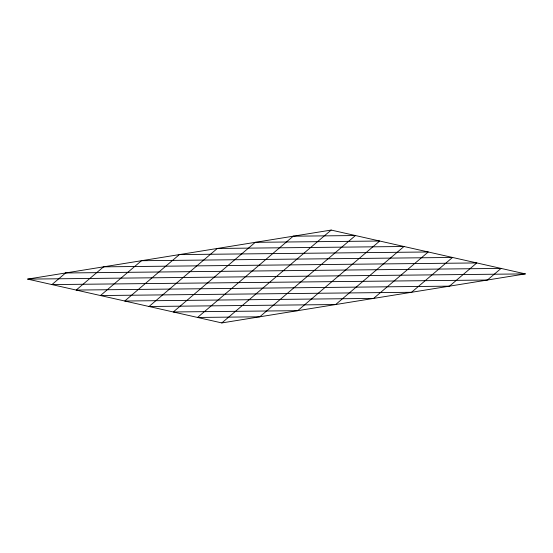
<?xml version="1.0" encoding="UTF-8"?>
<svg xmlns="http://www.w3.org/2000/svg" width="553" height="553" viewBox="0 0 553 553"><rect width="100%" height="100%" fill="white"/><g stroke="black" fill="none" stroke-linecap="round" stroke-linejoin="round"><path stroke-width="0.83" d="M221.829 322.931L331.171 230.069L525.35 273.894L221.829 322.931L27.65 279.106L331.171 230.069M27.65 279.106L525.35 273.894M65.593 272.975L51.92 284.588L487.407 280.025L501.08 268.412L65.593 272.975M103.529 266.843L76.196 290.062L449.471 286.157L476.804 262.938L103.529 266.843M141.471 260.719L100.466 295.544L411.529 292.281L452.534 257.456L141.471 260.719M179.414 254.587L124.736 301.019L373.586 298.413L428.264 251.981L179.414 254.587M217.35 248.456L149.013 306.5L335.65 304.544L403.987 246.5L217.35 248.456M255.292 242.325L173.283 311.975L297.708 310.675L379.717 241.025L255.292 242.325M293.235 236.2L197.552 317.457L259.765 316.8L355.448 235.543L293.235 236.2"/></g></svg>
